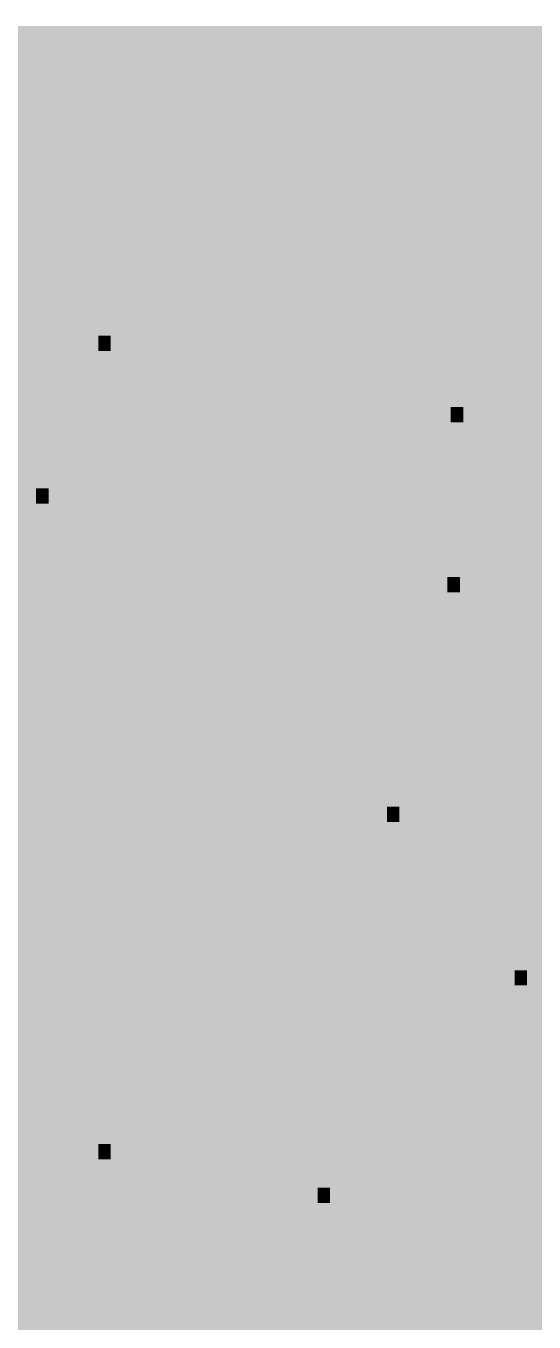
# Model space of a CAD drawing. Header units: millimetres. Extents: x 92 to 588, y 96 to 434.
# Drawn here: x 363.83 to 380.25, y 391.85 to 433.79 of the extents above; entities that cross this region are included whole.
import ezdxf

# ---------------------------------------------------------------- set-up
doc = ezdxf.new("R2010")
doc.units = ezdxf.units.MM
doc.layers.add('H', color=7, linetype='Continuous')
doc.layers.add('P', color=7, linetype='Continuous')

msp = doc.modelspace()

# ---------------------------------------------------------------- hatches: boundary and pattern name
at = {"layer": 'H', "linetype": 'Continuous'}
for points in [[(291.162, 223.903), (291.162, 433.788), (588.166, 433.788), (588.166, 223.903), (291.162, 223.903)], [(365.087, 423.275), (365.087, 424.157), (365.087, 424.439), (365.087, 425.445), (364.222, 424.439), (365.087, 424.439), (365.087, 424.157), (363.958, 424.157), (363.958, 424.527), (365.104, 425.85), (365.422, 425.85), (365.422, 424.439), (365.739, 424.439), (365.739, 424.157), (365.422, 424.157), (365.422, 423.275), (365.087, 423.275)], [(367.485, 423.222), (367.415, 423.222), (367.344, 423.24), (367.274, 423.257), (367.274, 423.593), (367.344, 423.557), (367.415, 423.54), (367.521, 423.522), (367.609, 423.522), (367.697, 423.522), (367.838, 423.557), (367.979, 423.61), (368.085, 423.681), (368.138, 423.751), (368.191, 423.804), (368.262, 423.945), (368.315, 424.104), (368.35, 424.28), (368.367, 424.386), (368.262, 424.563), (368.367, 424.633), (368.367, 424.704), (368.367, 424.739), (368.367, 424.792), (368.367, 424.915), (368.35, 425.127), (368.332, 425.215), (368.297, 425.303), (368.226, 425.427), (368.191, 425.48), (368.156, 425.515), (368.068, 425.568), (368.032, 425.586), (367.962, 425.621), (367.856, 425.621), (367.768, 425.621), (367.627, 425.568), (367.556, 425.515), (367.521, 425.48), (367.485, 425.427), (367.45, 425.339), (367.397, 425.162), (367.397, 425.021), (367.397, 424.951), (367.415, 424.81), (367.433, 424.757), (367.468, 424.704), (367.538, 424.616), (367.574, 424.58), (367.609, 424.545), (367.68, 424.51), (367.732, 424.51), (367.803, 424.492), (367.909, 424.492), (368.015, 424.492), (368.138, 424.527), (368.262, 424.563), (368.367, 424.386), (368.226, 424.298), (368.103, 424.245), (368.032, 424.228), (367.891, 424.21), (367.821, 424.21), (367.68, 424.21), (367.556, 424.228), (367.503, 424.245), (367.38, 424.316), (367.327, 424.351), (367.256, 424.404), (367.15, 424.545), (367.115, 424.616), (367.08, 424.704), (367.045, 424.898), (367.045, 425.021), (367.045, 425.109), (367.08, 425.303), (367.115, 425.374), (367.15, 425.462), (367.239, 425.603), (367.291, 425.656), (367.344, 425.727), (367.468, 425.815), (367.556, 425.85), (367.627, 425.868), (367.785, 425.903), (367.874, 425.903), (367.962, 425.903), (368.12, 425.868), (368.191, 425.85), (368.262, 425.815), (368.385, 425.727), (368.438, 425.674), (368.509, 425.603), (368.614, 425.409), (368.65, 425.303), (368.685, 425.18), (368.72, 424.898), (368.72, 424.563), (368.685, 424.263), (368.65, 424.104), (368.614, 423.963), (368.509, 423.734), (368.438, 423.628), (368.367, 423.54), (368.173, 423.381), (368.085, 423.328), (367.962, 423.275), (367.715, 423.222), (367.556, 423.222), (367.485, 423.222)], [(368.897, 423.91), (367.909, 424.915), (368.897, 425.921), (369.902, 424.915), (368.897, 423.91)], [(370.078, 423.275), (370.078, 424.157), (370.078, 424.439), (370.078, 425.445), (369.214, 424.439), (370.078, 424.439), (370.078, 424.157), (368.95, 424.157), (368.95, 424.527), (370.096, 425.85), (370.414, 425.85), (370.414, 424.439), (370.731, 424.439), (370.731, 424.157), (370.414, 424.157), (370.414, 423.275), (370.078, 423.275)], [(376.393, 422.622), (375.388, 423.61), (376.393, 424.616), (377.399, 423.61), (376.393, 422.622)], [(366.163, 423.275), (366.163, 423.769), (366.568, 423.769), (366.568, 423.275), (366.163, 423.275)], [(374.329, 420.911), (374.241, 420.911), (374.082, 420.929), (374.012, 420.964), (373.941, 421), (373.818, 421.088), (373.765, 421.141), (373.694, 421.211), (373.589, 421.405), (373.553, 421.511), (373.518, 421.635), (373.483, 421.934), (373.483, 422.252), (373.518, 422.569), (373.553, 422.711), (373.589, 422.834), (373.694, 423.063), (373.765, 423.169), (373.835, 423.275), (374.012, 423.416), (374.118, 423.487), (374.241, 423.54), (374.488, 423.593), (374.629, 423.593), (374.717, 423.593), (374.806, 423.575), (374.876, 423.575), (374.929, 423.557), (374.929, 423.222), (374.859, 423.257), (374.788, 423.275), (374.682, 423.293), (374.594, 423.293), (374.506, 423.293), (374.365, 423.257), (374.241, 423.204), (374.118, 423.134), (374.065, 423.081), (374.012, 423.01), (373.941, 422.887), (373.888, 422.728), (373.835, 422.534), (373.835, 422.428), (373.941, 422.252), (373.835, 422.181), (373.835, 422.146), (373.835, 422.111), (373.835, 422.076), (373.818, 422.023), (373.835, 421.882), (373.853, 421.67), (373.871, 421.582), (373.906, 421.511), (373.977, 421.388), (374.012, 421.335), (374.082, 421.264), (374.171, 421.229), (374.241, 421.194), (374.329, 421.194), (374.435, 421.194), (374.559, 421.247), (374.647, 421.299), (374.665, 421.335), (374.7, 421.37), (374.753, 421.476), (374.788, 421.635), (374.806, 421.776), (374.806, 421.864), (374.788, 421.987), (374.753, 422.058), (374.735, 422.111), (374.665, 422.199), (374.629, 422.234), (374.594, 422.27), (374.506, 422.305), (374.47, 422.305), (374.382, 422.323), (374.294, 422.323), (374.171, 422.323), (374.065, 422.287), (373.941, 422.252), (373.835, 422.428), (373.959, 422.517), (374.082, 422.569), (374.153, 422.587), (374.294, 422.605), (374.365, 422.605), (374.523, 422.605), (374.629, 422.587), (374.7, 422.569), (374.806, 422.499), (374.876, 422.464), (374.947, 422.393), (375.053, 422.27), (375.088, 422.181), (375.123, 422.093), (375.158, 421.899), (375.158, 421.793), (375.158, 421.705), (375.123, 421.511), (375.088, 421.423), (375.053, 421.352), (374.964, 421.211), (374.911, 421.141), (374.859, 421.088), (374.717, 421), (374.647, 420.964), (374.576, 420.947), (374.418, 420.911), (374.329, 420.911)], [(368.597, 421.388), (367.609, 422.375), (368.597, 423.381), (369.602, 422.375), (368.597, 421.388)], [(376.164, 420.911), (375.987, 420.911), (375.811, 420.947), (375.635, 421), (375.494, 421.053), (375.494, 421.423), (375.564, 421.388), (375.635, 421.352), (375.705, 421.317), (375.793, 421.282), (375.899, 421.247), (375.987, 421.229), (376.076, 421.211), (376.181, 421.211), (376.27, 421.211), (376.375, 421.247), (376.428, 421.264), (376.517, 421.317), (376.552, 421.37), (376.605, 421.441), (376.64, 421.546), (376.675, 421.652), (376.675, 421.776), (376.675, 421.846), (376.658, 421.97), (376.64, 422.005), (376.622, 422.058), (376.57, 422.128), (376.534, 422.164), (376.499, 422.181), (376.411, 422.234), (376.358, 422.252), (376.234, 422.27), (376.111, 422.27), (375.97, 422.27), (375.829, 422.252), (375.688, 422.234), (375.599, 422.217), (375.599, 423.54), (377.01, 423.54), (377.01, 423.24), (375.935, 423.24), (375.935, 422.552), (375.987, 422.552), (376.111, 422.569), (376.164, 422.569), (376.358, 422.569), (376.499, 422.534), (376.57, 422.517), (376.693, 422.446), (376.764, 422.411), (376.834, 422.358), (376.922, 422.234), (376.958, 422.164), (376.993, 422.093), (377.028, 421.899), (377.028, 421.776), (377.028, 421.688), (376.993, 421.511), (376.975, 421.441), (376.94, 421.352), (376.852, 421.211), (376.799, 421.158), (376.746, 421.105), (376.605, 421.017), (376.534, 420.982), (376.446, 420.947), (376.27, 420.911), (376.164, 420.911)], [(378.721, 420.964), (378.721, 421.229), (379.18, 421.229), (379.18, 422.958), (378.721, 422.958), (378.721, 423.187), (378.845, 423.187), (379.039, 423.24), (379.11, 423.275), (379.145, 423.293), (379.18, 423.346), (379.233, 423.451), (379.251, 423.557), (379.515, 423.557), (379.515, 421.229), (379.974, 421.229), (379.974, 420.964), (378.721, 420.964)], [(373.324, 420.153), (372.336, 421.158), (373.324, 422.146), (374.329, 421.158), (373.324, 420.153)], [(377.557, 420.964), (377.557, 421.458), (377.963, 421.458), (377.963, 420.964), (377.557, 420.964)], [(366.127, 418.336), (366.127, 419.218), (366.127, 419.5), (366.127, 420.506), (365.263, 419.5), (366.127, 419.5), (366.127, 419.218), (364.998, 419.218), (364.998, 419.588), (366.145, 420.911), (366.462, 420.911), (366.462, 419.5), (366.78, 419.5), (366.78, 419.218), (366.462, 419.218), (366.462, 418.336), (366.127, 418.336)], [(374.964, 417.878), (373.959, 418.883), (374.964, 419.888), (375.97, 418.883), (374.964, 417.878)], [(366.868, 417.525), (365.863, 418.513), (366.868, 419.518), (367.874, 418.513), (366.868, 417.525)], [(364.152, 418.336), (364.152, 418.83), (364.557, 418.83), (364.557, 418.336), (364.152, 418.336)], [(374.153, 415.408), (373.977, 415.443), (373.906, 415.461), (373.835, 415.496), (373.712, 415.584), (373.659, 415.637), (373.589, 415.708), (373.483, 415.902), (373.447, 416.008), (373.412, 416.131), (373.377, 416.431), (373.377, 416.766), (373.412, 417.066), (373.447, 417.207), (373.483, 417.331), (373.589, 417.578), (373.659, 417.666), (373.73, 417.772), (373.906, 417.913), (374.03, 417.983), (374.135, 418.036), (374.4, 418.089), (374.541, 418.089), (374.612, 418.089), (374.7, 418.089), (374.77, 418.072), (374.823, 418.054), (374.823, 417.719), (374.753, 417.754), (374.682, 417.772), (374.594, 417.789), (374.488, 417.789), (374.4, 417.789), (374.259, 417.754), (374.135, 417.701), (374.012, 417.631), (373.959, 417.578), (373.924, 417.525), (373.835, 417.384), (373.783, 417.225), (373.747, 417.031), (373.73, 416.925), (373.835, 416.749), (373.73, 416.678), (373.73, 416.643), (373.73, 416.608), (373.73, 416.572), (373.73, 416.519), (373.73, 416.396), (373.747, 416.167), (373.783, 416.078), (373.8, 416.008), (373.871, 415.884), (373.906, 415.831), (373.977, 415.761), (374.065, 415.726), (374.135, 415.69), (374.241, 415.69), (374.329, 415.69), (374.47, 415.743), (374.541, 415.796), (374.576, 415.831), (374.594, 415.867), (374.647, 415.973), (374.7, 416.131), (374.7, 416.29), (374.7, 416.361), (374.682, 416.502), (374.665, 416.555), (374.629, 416.608), (374.559, 416.696), (374.523, 416.731), (374.488, 416.766), (374.418, 416.802), (374.365, 416.802), (374.276, 416.819), (374.188, 416.819), (374.065, 416.819), (373.959, 416.784), (373.835, 416.749), (373.73, 416.925), (373.853, 417.013), (373.977, 417.066), (374.047, 417.084), (374.188, 417.101), (374.276, 417.101), (374.418, 417.101), (374.541, 417.084), (374.594, 417.066), (374.717, 416.996), (374.77, 416.96), (374.841, 416.907), (374.947, 416.766), (374.982, 416.678), (375.017, 416.59), (375.053, 416.396), (375.053, 416.29), (375.053, 416.202), (375.017, 416.008), (374.982, 415.92), (374.947, 415.849), (374.859, 415.708), (374.806, 415.655), (374.753, 415.584), (374.612, 415.496), (374.541, 415.461), (374.47, 415.443), (374.312, 415.408), (374.224, 415.408), (374.153, 415.408)], [(376.058, 415.408), (375.882, 415.408), (375.705, 415.443), (375.529, 415.496), (375.388, 415.549), (375.388, 415.92), (375.458, 415.884), (375.529, 415.849), (375.599, 415.814), (375.688, 415.778), (375.793, 415.743), (375.882, 415.726), (375.97, 415.708), (376.076, 415.708), (376.181, 415.708), (376.27, 415.743), (376.323, 415.761), (376.411, 415.814), (376.446, 415.867), (376.499, 415.937), (376.534, 416.043), (376.57, 416.149), (376.57, 416.29), (376.57, 416.343), (376.552, 416.466), (376.534, 416.502), (376.517, 416.555), (376.464, 416.625), (376.428, 416.66), (376.393, 416.678), (376.305, 416.731), (376.252, 416.749), (376.129, 416.766), (376.005, 416.766), (375.864, 416.766), (375.723, 416.749), (375.582, 416.731), (375.494, 416.713), (375.494, 418.036), (376.905, 418.036), (376.905, 417.736), (375.829, 417.736), (375.829, 417.048), (375.899, 417.048), (375.952, 417.066), (376.005, 417.066), (376.058, 417.066), (376.252, 417.066), (376.393, 417.031), (376.464, 417.013), (376.605, 416.943), (376.658, 416.907), (376.728, 416.854), (376.816, 416.731), (376.852, 416.66), (376.887, 416.59), (376.922, 416.396), (376.922, 416.272), (376.922, 416.184), (376.905, 416.008), (376.869, 415.937), (376.834, 415.849), (376.746, 415.726), (376.693, 415.655), (376.64, 415.602), (376.517, 415.514), (376.428, 415.479), (376.34, 415.443), (376.164, 415.408), (376.058, 415.408)], [(378.404, 415.461), (378.404, 415.814), (378.58, 415.973), (378.739, 416.131), (378.88, 416.29), (379.039, 416.449), (379.18, 416.608), (379.374, 416.854), (379.427, 416.96), (379.48, 417.066), (379.533, 417.26), (379.55, 417.366), (379.533, 417.472), (379.515, 417.56), (379.498, 417.595), (379.445, 417.666), (379.409, 417.683), (379.356, 417.736), (379.268, 417.772), (379.198, 417.789), (379.092, 417.789), (379.004, 417.789), (378.915, 417.772), (378.827, 417.754), (378.739, 417.719), (378.669, 417.683), (378.598, 417.648), (378.527, 417.595), (378.475, 417.578), (378.457, 417.93), (378.58, 418.001), (378.757, 418.036), (378.863, 418.072), (379.039, 418.089), (379.127, 418.089), (379.215, 418.089), (379.374, 418.072), (379.515, 418.019), (379.639, 417.948), (379.692, 417.895), (379.745, 417.86), (379.815, 417.736), (379.868, 417.613), (379.903, 417.472), (379.903, 417.384), (379.886, 417.243), (379.868, 417.101), (379.815, 416.978), (379.762, 416.872), (379.692, 416.749), (379.603, 416.643), (379.515, 416.537), (379.409, 416.431), (379.251, 416.237), (379.057, 416.061), (378.863, 415.884), (378.739, 415.761), (380.009, 415.761), (380.009, 415.461), (378.404, 415.461)], [(367.609, 415.02), (366.604, 416.025), (367.609, 417.013), (368.597, 416.025), (367.609, 415.02)], [(364.028, 413.679), (365.21, 415.955), (363.887, 415.955), (363.887, 416.255), (365.528, 416.255), (365.528, 415.867), (364.399, 413.679), (364.028, 413.679)], [(366.427, 413.627), (366.233, 413.644), (366.145, 413.662), (365.969, 413.715), (365.827, 413.785), (365.827, 414.138), (365.969, 414.068), (366.145, 413.997), (366.233, 413.962), (366.41, 413.926), (366.515, 413.926), (366.621, 413.926), (366.727, 413.944), (366.78, 413.979), (366.868, 414.032), (366.903, 414.068), (366.956, 414.138), (367.009, 414.226), (367.027, 414.279), (367.045, 414.403), (367.045, 414.526), (367.027, 414.65), (367.009, 414.703), (366.974, 414.738), (366.921, 414.808), (366.886, 414.844), (366.815, 414.879), (366.709, 414.914), (366.604, 414.932), (366.498, 414.932), (366.357, 414.932), (366.357, 415.214), (366.462, 415.214), (366.586, 415.214), (366.762, 415.285), (366.85, 415.32), (366.886, 415.355), (366.939, 415.426), (366.992, 415.549), (366.992, 415.655), (366.992, 415.69), (366.974, 415.778), (366.939, 415.849), (366.886, 415.902), (366.85, 415.937), (366.798, 415.973), (366.709, 415.99), (366.621, 416.008), (366.533, 416.008), (366.445, 416.008), (366.357, 415.99), (366.268, 415.955), (366.163, 415.92), (366.092, 415.884), (366.021, 415.849), (365.969, 415.814), (365.916, 415.778), (365.898, 416.149), (366.021, 416.202), (366.198, 416.255), (366.304, 416.29), (366.48, 416.308), (366.568, 416.308), (366.745, 416.308), (366.868, 416.272), (366.939, 416.255), (367.062, 416.202), (367.115, 416.167), (367.168, 416.114), (367.256, 416.025), (367.291, 415.955), (367.309, 415.902), (367.344, 415.761), (367.344, 415.69), (367.344, 415.584), (367.274, 415.39), (367.203, 415.32), (367.133, 415.232), (366.956, 415.126), (366.868, 415.108), (366.956, 415.055), (367.045, 415.038), (367.133, 414.985), (367.221, 414.914), (367.256, 414.879), (367.309, 414.773), (367.344, 414.72), (367.362, 414.667), (367.397, 414.526), (367.397, 414.438), (367.397, 414.35), (367.362, 414.191), (367.327, 414.12), (367.309, 414.05), (367.221, 413.909), (367.168, 413.856), (367.097, 413.803), (366.974, 413.715), (366.886, 413.679), (366.815, 413.644), (366.621, 413.627), (366.427, 413.627)], [(377.451, 415.461), (377.451, 415.955), (377.857, 415.955), (377.857, 415.461), (377.451, 415.461)], [(369.461, 410.522), (368.473, 411.528), (369.461, 412.515), (370.466, 411.528), (369.461, 410.522)], [(377.928, 410.452), (376.922, 411.457), (377.928, 412.462), (378.933, 411.457), (377.928, 410.452)], [(372.266, 407.982), (372.177, 407.982), (372.019, 408), (371.948, 408.035), (371.878, 408.07), (371.754, 408.158), (371.701, 408.211), (371.631, 408.282), (371.525, 408.476), (371.49, 408.582), (371.454, 408.705), (371.419, 409.005), (371.419, 409.323), (371.454, 409.64), (371.472, 409.781), (371.525, 409.905), (371.631, 410.134), (371.701, 410.24), (371.772, 410.346), (371.948, 410.487), (372.054, 410.557), (372.177, 410.61), (372.424, 410.663), (372.565, 410.663), (372.654, 410.663), (372.724, 410.646), (372.795, 410.646), (372.865, 410.628), (372.865, 410.293), (372.795, 410.328), (372.707, 410.346), (372.618, 410.363), (372.53, 410.363), (372.442, 410.363), (372.301, 410.328), (372.16, 410.275), (372.054, 410.205), (372.001, 410.152), (371.948, 410.081), (371.878, 409.958), (371.807, 409.799), (371.772, 409.605), (371.772, 409.499), (371.878, 409.323), (371.772, 409.252), (371.772, 409.217), (371.754, 409.182), (371.754, 409.146), (371.754, 409.093), (371.754, 408.952), (371.789, 408.741), (371.807, 408.652), (371.842, 408.582), (371.913, 408.458), (371.948, 408.405), (372.019, 408.335), (372.089, 408.3), (372.177, 408.264), (372.266, 408.264), (372.371, 408.264), (372.495, 408.317), (372.565, 408.37), (372.601, 408.405), (372.636, 408.441), (372.689, 408.547), (372.724, 408.705), (372.742, 408.846), (372.724, 408.935), (372.707, 409.058), (372.689, 409.129), (372.671, 409.182), (372.601, 409.27), (372.565, 409.305), (372.53, 409.323), (372.442, 409.376), (372.407, 409.376), (372.319, 409.393), (372.23, 409.393), (372.107, 409.393), (371.983, 409.358), (371.878, 409.323), (371.772, 409.499), (371.895, 409.587), (372.019, 409.64), (372.089, 409.658), (372.23, 409.675), (372.301, 409.675), (372.442, 409.675), (372.565, 409.658), (372.618, 409.64), (372.742, 409.57), (372.812, 409.534), (372.865, 409.464), (372.971, 409.34), (373.024, 409.252), (373.042, 409.164), (373.077, 408.97), (373.095, 408.864), (373.077, 408.776), (373.059, 408.582), (373.024, 408.494), (372.989, 408.423), (372.901, 408.282), (372.848, 408.211), (372.777, 408.158), (372.654, 408.07), (372.583, 408.035), (372.513, 408.017), (372.354, 407.982), (372.266, 407.982)], [(374.206, 407.982), (374.118, 407.982), (373.959, 408), (373.888, 408.035), (373.818, 408.07), (373.694, 408.158), (373.641, 408.211), (373.571, 408.282), (373.465, 408.476), (373.43, 408.582), (373.395, 408.705), (373.359, 409.005), (373.359, 409.164), (373.359, 409.323), (373.395, 409.64), (373.43, 409.781), (373.465, 409.905), (373.571, 410.134), (373.641, 410.24), (373.712, 410.346), (373.888, 410.487), (373.994, 410.557), (374.118, 410.61), (374.365, 410.663), (374.523, 410.663), (374.594, 410.663), (374.682, 410.646), (374.753, 410.646), (374.806, 410.628), (374.806, 410.293), (374.735, 410.328), (374.665, 410.346), (374.576, 410.363), (374.47, 410.363), (374.382, 410.363), (374.241, 410.328), (374.118, 410.275), (373.994, 410.205), (373.941, 410.152), (373.906, 410.081), (373.818, 409.958), (373.765, 409.799), (373.73, 409.605), (373.712, 409.499), (373.818, 409.323), (373.712, 409.252), (373.712, 409.217), (373.712, 409.182), (373.712, 409.146), (373.712, 409.093), (373.712, 408.952), (373.73, 408.741), (373.765, 408.652), (373.783, 408.582), (373.853, 408.458), (373.888, 408.405), (373.959, 408.335), (374.047, 408.3), (374.118, 408.264), (374.206, 408.264), (374.312, 408.264), (374.435, 408.317), (374.523, 408.37), (374.559, 408.405), (374.576, 408.441), (374.629, 408.547), (374.682, 408.705), (374.682, 408.846), (374.682, 408.935), (374.665, 409.058), (374.647, 409.129), (374.612, 409.182), (374.541, 409.27), (374.506, 409.305), (374.47, 409.323), (374.4, 409.376), (374.347, 409.376), (374.259, 409.393), (374.171, 409.393), (374.047, 409.393), (373.941, 409.358), (373.818, 409.323), (373.712, 409.499), (373.835, 409.587), (373.959, 409.64), (374.03, 409.658), (374.171, 409.675), (374.259, 409.675), (374.4, 409.675), (374.523, 409.658), (374.576, 409.64), (374.682, 409.57), (374.753, 409.534), (374.823, 409.464), (374.929, 409.34), (374.964, 409.252), (375, 409.164), (375.035, 408.97), (375.035, 408.864), (375.035, 408.776), (375, 408.582), (374.964, 408.494), (374.929, 408.423), (374.841, 408.282), (374.788, 408.211), (374.735, 408.158), (374.594, 408.07), (374.523, 408.035), (374.453, 408.017), (374.294, 407.982), (374.206, 407.982)], [(377.222, 407.982), (377.116, 407.982), (376.94, 408.017), (376.781, 408.106), (376.658, 408.229), (376.605, 408.3), (376.552, 408.388), (376.481, 408.599), (376.428, 408.864), (376.393, 409.146), (376.393, 409.481), (376.428, 409.799), (376.481, 410.046), (376.552, 410.258), (376.605, 410.346), (376.658, 410.416), (376.781, 410.54), (376.94, 410.628), (377.116, 410.663), (377.222, 410.663), (377.222, 410.381), (377.152, 410.381), (377.046, 410.346), (376.993, 410.31), (376.94, 410.275), (376.869, 410.169), (376.834, 410.099), (376.816, 410.046), (376.781, 409.869), (376.764, 409.781), (376.764, 409.57), (376.746, 409.323), (376.764, 409.058), (376.764, 408.864), (376.781, 408.776), (376.816, 408.617), (376.834, 408.547), (376.869, 408.476), (376.94, 408.37), (376.975, 408.335), (377.028, 408.3), (377.152, 408.264), (377.222, 408.264), (377.293, 408.264), (377.416, 408.3), (377.469, 408.335), (377.504, 408.37), (377.575, 408.476), (377.61, 408.529), (377.628, 408.599), (377.663, 408.758), (377.681, 408.864), (377.698, 409.076), (377.698, 409.323), (377.698, 409.57), (377.681, 409.781), (377.663, 409.887), (377.628, 410.046), (377.61, 410.116), (377.575, 410.169), (377.504, 410.275), (377.469, 410.31), (377.416, 410.346), (377.293, 410.381), (377.222, 410.381), (377.222, 410.663), (377.328, 410.663), (377.522, 410.628), (377.663, 410.54), (377.804, 410.416), (377.857, 410.328), (377.892, 410.24), (377.981, 410.028), (378.034, 409.781), (378.051, 409.481), (378.051, 409.146), (378.016, 408.846), (377.981, 408.599), (377.892, 408.388), (377.857, 408.3), (377.804, 408.229), (377.663, 408.106), (377.504, 408.017), (377.328, 407.982), (377.222, 407.982)], [(379.092, 407.982), (378.915, 407.982), (378.721, 408.017), (378.563, 408.07), (378.422, 408.123), (378.422, 408.494), (378.492, 408.458), (378.563, 408.423), (378.633, 408.388), (378.721, 408.353), (378.827, 408.317), (378.915, 408.3), (379.004, 408.282), (379.092, 408.282), (379.198, 408.282), (379.304, 408.317), (379.356, 408.335), (379.427, 408.388), (379.48, 408.441), (379.533, 408.511), (379.568, 408.617), (379.603, 408.723), (379.603, 408.846), (379.603, 408.917), (379.586, 409.04), (379.568, 409.076), (379.55, 409.129), (379.498, 409.199), (379.462, 409.217), (379.427, 409.252), (379.321, 409.305), (379.268, 409.323), (379.162, 409.34), (379.039, 409.34), (378.898, 409.34), (378.757, 409.323), (378.616, 409.305), (378.527, 409.287), (378.527, 410.61), (379.939, 410.61), (379.939, 410.31), (378.863, 410.31), (378.863, 409.623), (378.915, 409.623), (378.986, 409.64), (379.039, 409.64), (379.092, 409.64), (379.286, 409.623), (379.427, 409.605), (379.498, 409.587), (379.621, 409.517), (379.692, 409.481), (379.745, 409.428), (379.85, 409.305), (379.886, 409.234), (379.921, 409.164), (379.956, 408.97), (379.956, 408.846), (379.956, 408.758), (379.921, 408.582), (379.903, 408.511), (379.868, 408.423), (379.78, 408.282), (379.727, 408.229), (379.674, 408.176), (379.533, 408.088), (379.462, 408.035), (379.374, 408.017), (379.198, 407.982), (379.092, 407.982)], [(364.716, 407.682), (364.716, 408.564), (364.716, 408.846), (364.716, 409.852), (363.834, 408.846), (364.716, 408.846), (364.716, 408.564), (363.57, 408.564), (363.57, 408.935), (364.734, 410.258), (365.051, 410.258), (365.051, 408.846), (365.351, 408.846), (365.351, 408.564), (365.051, 408.564), (365.051, 407.682), (364.716, 407.682)], [(366.41, 407.629), (366.321, 407.629), (366.145, 407.647), (366.074, 407.682), (365.986, 407.718), (365.863, 407.788), (365.792, 407.841), (365.739, 407.894), (365.669, 408.017), (365.633, 408.088), (365.598, 408.158), (365.58, 408.317), (365.58, 408.388), (365.58, 408.494), (365.633, 408.688), (365.686, 408.776), (365.739, 408.864), (365.916, 409.005), (366.004, 409.058), (366.145, 408.917), (366.039, 408.811), (366.004, 408.741), (365.969, 408.67), (365.933, 408.511), (365.916, 408.423), (365.933, 408.3), (366.004, 408.106), (366.057, 408.035), (366.145, 407.964), (366.321, 407.894), (366.427, 407.876), (366.533, 407.894), (366.709, 407.947), (366.762, 408.017), (366.833, 408.088), (366.903, 408.264), (366.903, 408.37), (366.903, 408.441), (366.868, 408.564), (366.833, 408.617), (366.798, 408.67), (366.692, 408.758), (366.604, 408.811), (366.533, 408.846), (366.445, 408.882), (366.339, 408.917), (366.215, 408.97), (366.145, 408.917), (366.004, 409.058), (365.916, 409.129), (365.775, 409.252), (365.722, 409.323), (365.686, 409.376), (365.633, 409.552), (365.633, 409.64), (365.633, 409.711), (365.669, 409.852), (365.722, 409.975), (365.81, 410.081), (365.863, 410.134), (365.916, 410.169), (366.039, 410.258), (366.18, 410.293), (366.339, 410.328), (366.498, 410.328), (366.656, 410.293), (366.798, 410.258), (366.921, 410.187), (366.974, 410.134), (367.027, 410.099), (367.115, 409.993), (367.168, 409.869), (367.186, 409.746), (367.186, 409.675), (367.186, 409.587), (367.133, 409.411), (367.097, 409.323), (367.045, 409.234), (366.886, 409.111), (366.798, 409.058), (366.674, 409.199), (366.762, 409.323), (366.798, 409.376), (366.833, 409.446), (366.85, 409.587), (366.85, 409.658), (366.85, 409.746), (366.798, 409.887), (366.745, 409.958), (366.709, 409.975), (366.639, 410.028), (366.515, 410.063), (366.41, 410.063), (366.321, 410.063), (366.163, 410.011), (366.074, 409.94), (366.039, 409.869), (365.986, 409.764), (365.986, 409.693), (365.986, 409.623), (366.021, 409.517), (366.039, 409.464), (366.074, 409.428), (366.18, 409.34), (366.233, 409.305), (366.286, 409.27), (366.392, 409.234), (366.498, 409.182), (366.604, 409.146), (366.674, 409.199), (366.798, 409.058), (366.903, 408.988), (367.08, 408.864), (367.15, 408.793), (367.203, 408.705), (367.256, 408.511), (367.256, 408.405), (367.256, 408.317), (367.221, 408.176), (367.168, 408.035), (367.08, 407.912), (366.956, 407.788), (366.815, 407.718), (366.674, 407.647), (366.498, 407.629), (366.41, 407.629)], [(375.494, 408.035), (375.494, 408.529), (375.899, 408.529), (375.899, 408.035), (375.494, 408.035)], [(373.5, 404.225), (372.495, 405.23), (373.5, 406.236), (374.488, 405.23), (373.5, 404.225)], [(375.388, 404.102), (374.4, 405.089), (375.388, 406.095), (376.393, 405.089), (375.388, 404.102)], [(376.305, 402.69), (376.146, 402.726), (376.076, 402.743), (376.005, 402.779), (375.882, 402.867), (375.829, 402.92), (375.758, 403.008), (375.652, 403.184), (375.617, 403.308), (375.582, 403.431), (375.546, 403.713), (375.546, 403.89), (375.546, 404.049), (375.582, 404.348), (375.617, 404.49), (375.652, 404.631), (375.758, 404.86), (375.829, 404.966), (375.899, 405.054), (376.076, 405.213), (376.181, 405.266), (376.305, 405.319), (376.552, 405.372), (376.711, 405.372), (376.781, 405.372), (376.869, 405.372), (376.94, 405.354), (376.993, 405.336), (376.993, 405.019), (376.922, 405.036), (376.852, 405.054), (376.746, 405.072), (376.658, 405.072), (376.57, 405.072), (376.428, 405.054), (376.305, 405.001), (376.181, 404.913), (376.129, 404.86), (376.093, 404.807), (376.005, 404.666), (375.952, 404.507), (375.917, 404.313), (375.899, 404.225), (376.005, 404.031), (375.899, 403.978), (375.899, 403.925), (375.899, 403.89), (375.899, 403.678), (375.917, 403.467), (375.952, 403.378), (375.97, 403.29), (376.04, 403.167), (376.076, 403.131), (376.146, 403.043), (376.234, 403.008), (376.305, 402.973), (376.393, 402.973), (376.499, 402.99), (376.622, 403.026), (376.711, 403.096), (376.746, 403.131), (376.764, 403.167), (376.816, 403.255), (376.869, 403.431), (376.869, 403.572), (376.869, 403.643), (376.852, 403.784), (376.834, 403.837), (376.799, 403.89), (376.728, 403.978), (376.693, 404.013), (376.658, 404.049), (376.587, 404.084), (376.534, 404.102), (376.446, 404.102), (376.358, 404.119), (376.234, 404.102), (376.129, 404.084), (376.005, 404.031), (375.899, 404.225), (376.023, 404.296), (376.146, 404.348), (376.217, 404.366), (376.358, 404.401), (376.428, 404.401), (376.587, 404.384), (376.693, 404.366), (376.764, 404.348), (376.869, 404.296), (376.94, 404.243), (377.01, 404.19), (377.116, 404.049), (377.152, 403.978), (377.187, 403.89), (377.222, 403.696), (377.222, 403.59), (377.222, 403.484), (377.187, 403.308), (377.152, 403.22), (377.116, 403.131), (377.028, 402.99), (376.975, 402.937), (376.922, 402.884), (376.781, 402.779), (376.711, 402.761), (376.64, 402.726), (376.481, 402.69), (376.305, 402.69)], [(378.263, 402.69), (378.104, 402.726), (378.034, 402.743), (377.963, 402.779), (377.822, 402.867), (377.769, 402.92), (377.716, 403.008), (377.61, 403.184), (377.557, 403.308), (377.522, 403.431), (377.487, 403.713), (377.487, 403.89), (377.487, 404.049), (377.522, 404.348), (377.557, 404.49), (377.593, 404.631), (377.698, 404.86), (377.769, 404.966), (377.84, 405.054), (378.034, 405.213), (378.139, 405.266), (378.245, 405.319), (378.51, 405.372), (378.651, 405.372), (378.739, 405.372), (378.81, 405.372), (378.88, 405.354), (378.933, 405.336), (378.933, 405.019), (378.88, 405.036), (378.792, 405.054), (378.704, 405.072), (378.598, 405.072), (378.527, 405.072), (378.369, 405.054), (378.245, 405.001), (378.139, 404.913), (378.086, 404.86), (378.034, 404.807), (377.945, 404.666), (377.892, 404.507), (377.857, 404.313), (377.84, 404.225), (377.963, 404.031), (377.84, 403.978), (377.84, 403.925), (377.84, 403.89), (377.84, 403.678), (377.875, 403.467), (377.892, 403.378), (377.91, 403.29), (377.981, 403.167), (378.016, 403.131), (378.104, 403.043), (378.175, 403.008), (378.263, 402.973), (378.351, 402.973), (378.439, 402.99), (378.58, 403.026), (378.651, 403.096), (378.686, 403.131), (378.721, 403.167), (378.757, 403.255), (378.81, 403.431), (378.81, 403.572), (378.81, 403.643), (378.792, 403.784), (378.774, 403.837), (378.757, 403.89), (378.686, 403.978), (378.633, 404.013), (378.598, 404.049), (378.527, 404.084), (378.475, 404.102), (378.404, 404.102), (378.298, 404.119), (378.192, 404.102), (378.069, 404.084), (377.963, 404.031), (377.84, 404.225), (377.963, 404.296), (378.104, 404.348), (378.157, 404.366), (378.298, 404.401), (378.386, 404.401), (378.527, 404.384), (378.651, 404.366), (378.704, 404.348), (378.827, 404.296), (378.88, 404.243), (378.951, 404.19), (379.057, 404.049), (379.092, 403.978), (379.127, 403.89), (379.162, 403.696), (379.162, 403.59), (379.162, 403.484), (379.127, 403.308), (379.092, 403.22), (379.057, 403.131), (378.968, 402.99), (378.915, 402.937), (378.863, 402.884), (378.739, 402.779), (378.669, 402.761), (378.58, 402.726), (378.422, 402.69), (378.263, 402.69)], [(363.922, 402.003), (365.104, 404.278), (363.764, 404.278), (363.764, 404.578), (365.404, 404.578), (365.404, 404.19), (364.293, 402.003), (363.922, 402.003)], [(365.51, 401.403), (364.505, 402.391), (365.51, 403.396), (366.498, 402.391), (365.51, 401.403)], [(379.621, 402.743), (379.621, 403.237), (380.027, 403.237), (380.027, 402.743), (379.621, 402.743)], [(370.766, 398.14), (369.761, 399.127), (370.766, 400.133), (371.772, 399.127), (370.766, 398.14)], [(364.205, 397.117), (365.386, 399.41), (364.064, 399.41), (364.064, 399.709), (365.704, 399.709), (365.704, 399.321), (364.575, 397.117), (364.205, 397.117)], [(367.856, 397.064), (367.697, 397.099), (367.609, 397.134), (367.538, 397.152), (367.415, 397.24), (367.362, 397.311), (367.291, 397.381), (367.186, 397.558), (367.15, 397.681), (367.115, 397.804), (367.08, 398.087), (367.08, 398.263), (367.08, 398.422), (367.115, 398.722), (367.15, 398.863), (367.186, 399.004), (367.291, 399.233), (367.362, 399.339), (367.433, 399.427), (367.609, 399.586), (367.732, 399.639), (367.838, 399.692), (368.103, 399.745), (368.244, 399.762), (368.315, 399.762), (368.403, 399.745), (368.473, 399.745), (368.526, 399.727), (368.526, 399.392), (368.456, 399.41), (368.385, 399.427), (368.297, 399.445), (368.191, 399.463), (368.103, 399.463), (367.962, 399.427), (367.838, 399.374), (367.715, 399.286), (367.662, 399.233), (367.627, 399.18), (367.538, 399.039), (367.485, 398.88), (367.45, 398.704), (367.433, 398.598), (367.538, 398.404), (367.433, 398.351), (367.433, 398.316), (367.433, 398.281), (367.433, 398.051), (367.45, 397.84), (367.485, 397.752), (367.503, 397.663), (367.574, 397.54), (367.609, 397.505), (367.68, 397.434), (367.768, 397.381), (367.838, 397.363), (367.944, 397.346), (368.032, 397.363), (368.173, 397.416), (368.244, 397.469), (368.279, 397.505), (368.297, 397.54), (368.35, 397.628), (368.403, 397.804), (368.403, 397.946), (368.403, 398.016), (368.385, 398.157), (368.367, 398.21), (368.332, 398.263), (368.262, 398.351), (368.226, 398.404), (368.191, 398.422), (368.12, 398.457), (368.068, 398.475), (367.979, 398.492), (367.891, 398.492), (367.768, 398.475), (367.662, 398.457), (367.538, 398.404), (367.433, 398.598), (367.556, 398.669), (367.68, 398.722), (367.75, 398.739), (367.891, 398.775), (367.979, 398.775), (368.12, 398.775), (368.244, 398.739), (368.297, 398.722), (368.42, 398.669), (368.473, 398.616), (368.544, 398.563), (368.65, 398.422), (368.685, 398.351), (368.72, 398.263), (368.755, 398.069), (368.755, 397.963), (368.755, 397.857), (368.72, 397.681), (368.685, 397.593), (368.65, 397.505), (368.561, 397.363), (368.509, 397.311), (368.456, 397.258), (368.315, 397.169), (368.244, 397.134), (368.173, 397.099), (368.015, 397.064), (367.856, 397.064)], [(378.563, 397.399), (377.557, 398.404), (378.563, 399.392), (379.55, 398.404), (378.563, 397.399)], [(369.955, 395.653), (369.796, 395.688), (369.708, 395.705), (369.637, 395.741), (369.514, 395.829), (369.461, 395.882), (369.39, 395.952), (369.302, 396.146), (369.249, 396.27), (369.214, 396.376), (369.179, 396.676), (369.179, 396.834), (369.179, 397.011), (369.214, 397.311), (369.249, 397.452), (369.285, 397.575), (369.39, 397.822), (369.461, 397.928), (369.532, 398.016), (369.708, 398.175), (369.831, 398.228), (369.937, 398.281), (370.202, 398.334), (370.343, 398.334), (370.414, 398.334), (370.502, 398.334), (370.572, 398.316), (370.625, 398.298), (370.625, 397.963), (370.555, 397.998), (370.484, 398.016), (370.396, 398.034), (370.29, 398.034), (370.22, 398.034), (370.061, 398.016), (369.937, 397.963), (369.814, 397.875), (369.761, 397.822), (369.726, 397.769), (369.637, 397.628), (369.585, 397.469), (369.549, 397.275), (369.532, 397.169), (369.637, 396.993), (369.532, 396.923), (369.532, 396.887), (369.532, 396.852), (369.532, 396.64), (369.549, 396.411), (369.585, 396.323), (369.602, 396.252), (369.673, 396.129), (369.708, 396.076), (369.779, 396.005), (369.867, 395.97), (369.937, 395.935), (370.043, 395.935), (370.131, 395.935), (370.272, 395.988), (370.343, 396.041), (370.378, 396.076), (370.396, 396.129), (370.449, 396.217), (370.502, 396.393), (370.502, 396.534), (370.502, 396.605), (370.484, 396.746), (370.466, 396.799), (370.431, 396.852), (370.378, 396.94), (370.325, 396.975), (370.29, 397.011), (370.22, 397.046), (370.167, 397.046), (370.078, 397.064), (369.99, 397.064), (369.867, 397.064), (369.761, 397.028), (369.637, 396.993), (369.532, 397.169), (369.655, 397.258), (369.779, 397.311), (369.849, 397.328), (369.99, 397.346), (370.078, 397.363), (370.22, 397.346), (370.343, 397.328), (370.396, 397.311), (370.519, 397.24), (370.572, 397.205), (370.643, 397.152), (370.749, 397.011), (370.784, 396.923), (370.819, 396.852), (370.855, 396.658), (370.855, 396.534), (370.855, 396.446), (370.819, 396.252), (370.784, 396.182), (370.749, 396.093), (370.66, 395.952), (370.608, 395.899), (370.555, 395.829), (370.414, 395.741), (370.343, 395.705), (370.272, 395.688), (370.114, 395.653), (369.955, 395.653)], [(371.295, 395.705), (372.477, 397.981), (371.154, 397.981), (371.154, 398.281), (372.795, 398.281), (372.795, 397.91), (371.666, 395.705), (371.295, 395.705)], [(374.206, 395.705), (374.206, 396.076), (374.382, 396.235), (374.541, 396.376), (374.682, 396.534), (374.841, 396.693), (374.982, 396.852), (375.176, 397.099), (375.247, 397.205), (375.282, 397.311), (375.335, 397.505), (375.352, 397.61), (375.335, 397.716), (375.317, 397.804), (375.3, 397.84), (375.247, 397.91), (375.211, 397.946), (375.158, 397.981), (375.07, 398.016), (375, 398.034), (374.911, 398.034), (374.806, 398.034), (374.717, 398.016), (374.629, 397.998), (374.541, 397.963), (374.47, 397.928), (374.4, 397.893), (374.329, 397.857), (374.294, 397.822), (374.259, 398.193), (374.382, 398.245), (374.559, 398.298), (374.665, 398.316), (374.841, 398.334), (374.929, 398.351), (375.017, 398.334), (375.176, 398.316), (375.317, 398.263), (375.441, 398.193), (375.494, 398.157), (375.546, 398.104), (375.617, 397.981), (375.67, 397.857), (375.705, 397.716), (375.705, 397.628), (375.688, 397.487), (375.67, 397.346), (375.617, 397.222), (375.564, 397.117), (375.494, 396.993), (375.405, 396.887), (375.317, 396.781), (375.229, 396.676), (375.053, 396.499), (374.859, 396.305), (374.665, 396.129), (374.541, 396.005), (375.811, 396.005), (375.811, 395.705), (374.206, 395.705)], [(366.163, 397.117), (366.163, 397.61), (366.568, 397.61), (366.568, 397.117), (366.163, 397.117)], [(377.346, 394.912), (377.257, 394.929), (377.099, 394.947), (377.028, 394.982), (376.958, 395.018), (376.834, 395.088), (376.764, 395.159), (376.711, 395.229), (376.605, 395.423), (376.57, 395.529), (376.534, 395.653), (376.481, 395.935), (376.481, 396.111), (376.481, 396.27), (376.517, 396.57), (376.552, 396.711), (376.587, 396.852), (376.693, 397.081), (376.764, 397.187), (376.834, 397.275), (377.028, 397.434), (377.134, 397.487), (377.24, 397.54), (377.504, 397.593), (377.645, 397.61), (377.734, 397.61), (377.804, 397.593), (377.875, 397.593), (377.945, 397.575), (377.945, 397.24), (377.875, 397.258), (377.787, 397.293), (377.698, 397.311), (377.593, 397.311), (377.522, 397.311), (377.381, 397.275), (377.24, 397.222), (377.134, 397.134), (377.081, 397.081), (377.028, 397.028), (376.958, 396.905), (376.887, 396.728), (376.852, 396.552), (376.834, 396.446), (376.958, 396.252), (376.834, 396.199), (376.834, 396.164), (376.834, 396.076), (376.834, 396.041), (376.834, 395.899), (376.869, 395.688), (376.887, 395.6), (376.922, 395.511), (376.975, 395.388), (377.01, 395.353), (377.099, 395.282), (377.169, 395.229), (377.257, 395.212), (377.346, 395.194), (377.451, 395.212), (377.575, 395.264), (377.645, 395.317), (377.681, 395.353), (377.716, 395.388), (377.769, 395.476), (377.804, 395.653), (377.804, 395.794), (377.804, 395.882), (377.787, 396.005), (377.769, 396.058), (377.751, 396.111), (377.681, 396.217), (377.628, 396.252), (377.593, 396.27), (377.522, 396.305), (377.487, 396.323), (377.399, 396.34), (377.31, 396.34), (377.187, 396.34), (377.063, 396.305), (376.958, 396.252), (376.834, 396.446), (376.958, 396.517), (377.099, 396.57), (377.169, 396.605), (377.31, 396.623), (377.381, 396.623), (377.522, 396.623), (377.645, 396.587), (377.698, 396.57), (377.822, 396.517), (377.875, 396.464), (377.945, 396.411), (378.051, 396.27), (378.086, 396.199), (378.122, 396.111), (378.157, 395.917), (378.157, 395.811), (378.157, 395.705), (378.122, 395.529), (378.104, 395.441), (378.069, 395.353), (377.981, 395.212), (377.928, 395.159), (377.857, 395.106), (377.734, 395.018), (377.663, 394.982), (377.593, 394.947), (377.434, 394.929), (377.346, 394.912)], [(378.616, 394.965), (379.797, 397.258), (378.457, 397.258), (378.457, 397.558), (380.097, 397.558), (380.097, 397.169), (378.986, 394.965), (378.616, 394.965)], [(373.253, 395.705), (373.253, 396.199), (373.659, 396.199), (373.659, 395.705), (373.253, 395.705)], [(368.967, 393.007), (367.962, 393.994), (368.967, 395), (369.973, 393.994), (368.967, 393.007)], [(367.239, 391.895), (366.233, 392.901), (367.239, 393.906), (368.226, 392.901), (367.239, 391.895)], [(374.717, 390.555), (374.559, 390.59), (374.488, 390.625), (374.418, 390.643), (374.294, 390.731), (374.241, 390.802), (374.171, 390.872), (374.065, 391.049), (374.03, 391.172), (373.994, 391.296), (373.959, 391.578), (373.959, 391.754), (373.959, 391.913), (373.994, 392.213), (374.03, 392.354), (374.065, 392.495), (374.171, 392.724), (374.241, 392.83), (374.312, 392.918), (374.488, 393.077), (374.594, 393.13), (374.717, 393.183), (374.964, 393.236), (375.105, 393.254), (375.194, 393.254), (375.282, 393.236), (375.352, 393.236), (375.405, 393.218), (375.405, 392.883), (375.335, 392.901), (375.247, 392.918), (375.158, 392.936), (375.07, 392.954), (374.982, 392.954), (374.841, 392.918), (374.717, 392.866), (374.594, 392.777), (374.541, 392.724), (374.488, 392.672), (374.418, 392.53), (374.365, 392.372), (374.312, 392.195), (374.312, 392.089), (374.418, 391.895), (374.312, 391.843), (374.312, 391.807), (374.312, 391.772), (374.294, 391.719), (374.294, 391.666), (374.312, 391.543), (374.329, 391.331), (374.347, 391.243), (374.382, 391.155), (374.453, 391.031), (374.488, 390.996), (374.559, 390.925), (374.647, 390.872), (374.717, 390.855), (374.806, 390.837), (374.911, 390.855), (375.035, 390.908), (375.105, 390.961), (375.141, 390.996), (375.176, 391.031), (375.229, 391.119), (375.264, 391.296), (375.282, 391.437), (375.282, 391.525), (375.247, 391.648), (375.229, 391.701), (375.211, 391.754), (375.141, 391.843), (375.105, 391.895), (375.07, 391.913), (374.982, 391.948), (374.947, 391.966), (374.859, 391.984), (374.77, 391.984), (374.647, 391.966), (374.541, 391.948), (374.418, 391.895), (374.312, 392.089), (374.435, 392.16), (374.559, 392.213), (374.629, 392.231), (374.77, 392.266), (374.841, 392.266), (375, 392.266), (375.105, 392.231), (375.176, 392.213), (375.282, 392.16), (375.352, 392.107), (375.423, 392.054), (375.529, 391.913), (375.564, 391.843), (375.599, 391.754), (375.635, 391.56), (375.635, 391.349), (375.599, 391.172), (375.564, 391.084), (375.529, 390.996), (375.441, 390.855), (375.388, 390.802), (375.335, 390.749), (375.194, 390.661), (375.123, 390.625), (375.053, 390.59), (374.894, 390.555), (374.717, 390.555)], [(376.728, 390.555), (376.622, 390.555), (376.446, 390.59), (376.375, 390.608), (376.287, 390.643), (376.164, 390.731), (376.093, 390.784), (376.058, 390.837), (375.97, 390.961), (375.935, 391.031), (375.917, 391.102), (375.882, 391.243), (375.882, 391.331), (375.882, 391.437), (375.935, 391.631), (375.987, 391.719), (376.058, 391.807), (376.217, 391.931), (376.323, 392.001), (376.464, 391.86), (376.34, 391.737), (376.305, 391.666), (376.27, 391.596), (376.234, 391.437), (376.234, 391.349), (376.234, 391.243), (376.305, 391.049), (376.375, 390.961), (376.446, 390.89), (376.622, 390.819), (376.728, 390.819), (376.834, 390.819), (377.01, 390.89), (377.081, 390.943), (377.134, 391.013), (377.205, 391.19), (377.205, 391.296), (377.205, 391.384), (377.169, 391.507), (377.152, 391.56), (377.116, 391.596), (376.993, 391.701), (376.905, 391.754), (376.834, 391.772), (376.746, 391.825), (376.64, 391.86), (376.517, 391.913), (376.464, 391.86), (376.323, 392.001), (376.234, 392.054), (376.076, 392.178), (376.04, 392.248), (375.987, 392.319), (375.952, 392.478), (375.935, 392.583), (375.952, 392.654), (375.97, 392.777), (376.023, 392.901), (376.111, 393.007), (376.164, 393.06), (376.217, 393.113), (376.34, 393.183), (376.481, 393.236), (376.64, 393.254), (376.728, 393.254), (376.816, 393.254), (376.975, 393.236), (377.116, 393.183), (377.24, 393.113), (377.293, 393.077), (377.346, 393.024), (377.416, 392.918), (377.469, 392.795), (377.504, 392.672), (377.504, 392.601), (377.487, 392.513), (377.451, 392.336), (377.399, 392.248), (377.346, 392.178), (377.205, 392.037), (377.099, 391.984), (376.975, 392.142), (377.081, 392.248), (377.099, 392.319), (377.134, 392.372), (377.152, 392.513), (377.152, 392.601), (377.152, 392.689), (377.099, 392.83), (377.046, 392.883), (377.01, 392.918), (376.94, 392.954), (376.816, 392.989), (376.728, 393.007), (376.622, 393.007), (376.481, 392.954), (376.411, 392.901), (376.375, 392.866), (376.34, 392.813), (376.287, 392.707), (376.287, 392.619), (376.287, 392.548), (376.323, 392.442), (376.358, 392.407), (376.375, 392.354), (376.481, 392.283), (376.534, 392.248), (376.605, 392.213), (376.693, 392.16), (376.799, 392.107), (376.905, 392.072), (376.975, 392.142), (377.099, 391.984), (377.205, 391.931), (377.381, 391.79), (377.451, 391.719), (377.504, 391.648), (377.557, 391.454), (377.557, 391.331), (377.557, 391.26), (377.522, 391.102), (377.469, 390.961), (377.381, 390.837), (377.257, 390.731), (377.134, 390.643), (376.975, 390.59), (376.816, 390.555), (376.728, 390.555)], [(378.986, 390.608), (378.986, 390.978), (379.162, 391.137), (379.304, 391.296), (379.462, 391.437), (379.603, 391.596), (379.745, 391.754), (379.956, 392.019), (380.009, 392.125), (380.062, 392.213), (380.115, 392.425), (380.115, 392.53), (380.115, 392.619), (380.08, 392.707), (380.062, 392.76), (380.027, 392.813), (379.991, 392.848), (379.921, 392.901), (379.85, 392.918), (379.762, 392.954), (379.674, 392.954), (379.586, 392.954), (379.498, 392.936), (379.392, 392.901), (379.304, 392.866), (379.233, 392.83), (379.162, 392.795), (379.11, 392.76), (379.057, 392.724), (379.039, 393.095), (379.162, 393.148), (379.339, 393.201), (379.427, 393.218), (379.621, 393.254), (379.709, 393.254), (379.797, 393.254), (379.956, 393.218), (380.097, 393.183), (380.221, 393.113), (380.274, 393.06), (380.327, 393.007), (380.397, 392.901), (380.45, 392.76), (380.468, 392.619), (380.468, 392.548), (380.468, 392.389), (380.432, 392.266), (380.397, 392.142), (380.344, 392.019), (380.274, 391.913), (380.185, 391.807), (380.097, 391.684), (379.991, 391.578), (379.833, 391.402), (379.639, 391.208), (379.445, 391.031), (379.304, 390.908), (380.574, 390.908), (380.574, 390.608), (378.986, 390.608)]]:
    msp.add_hatch(color=7, dxfattribs=at).paths.add_polyline_path(points)

# ---------------------------------------------------------------- linework, layer by layer
at = {"layer": 'P', "color": 7}
for points, const_width in [([(361.1, 426.768), (364.875, 419.165), (457.938, 234.874), (581.234, 279.624)], 1.176), ([(401.176, 426.768), (395.408, 425.621), (393.82, 425.109), (386.218, 422.287), (367.609, 416.025)], 1.176), ([(361.1, 426.768), (364.875, 419.165), (457.938, 234.874), (581.234, 279.624)], 0.26), ([(361.1, 426.768), (364.875, 419.165), (457.938, 234.874), (581.234, 279.624)], 0.26), ([(401.176, 426.768), (395.408, 425.621), (393.82, 425.109), (386.218, 422.287), (367.609, 416.025)], 0.26), ([(367.909, 424.915), (368.897, 423.91), (369.902, 424.915), (368.897, 425.921), (367.909, 424.915), (367.909, 424.915)], 0.4), ([(375.388, 423.61), (376.393, 422.622), (377.399, 423.61), (376.393, 424.616), (375.388, 423.61), (375.388, 423.61)], 0.4), ([(367.609, 422.375), (368.597, 421.388), (369.602, 422.375), (368.597, 423.381), (367.609, 422.375), (367.609, 422.375)], 0.4), ([(373.5, 405.23), (377.928, 411.457), (388.211, 418.654), (403.116, 422.411), (418.832, 415.126), (418.532, 411.457), (442.874, 375.421), (447.443, 363.62), (444.338, 355.965)], 0.66), ([(372.336, 421.158), (373.324, 420.153), (374.329, 421.158), (373.324, 422.146), (372.336, 421.158), (372.336, 421.158)], 0.4), ([(373.5, 405.23), (377.928, 411.457), (388.211, 418.654), (403.116, 422.411), (418.832, 415.126), (418.532, 411.457), (442.874, 375.421), (447.443, 363.62), (444.338, 355.965)], 0.26), ([(373.5, 405.23), (377.928, 411.457), (388.211, 418.654), (403.116, 422.411), (418.832, 415.126), (418.532, 411.457), (442.874, 375.421), (447.443, 363.62), (444.338, 355.965)], 0.26), ([(365.863, 418.513), (366.868, 417.525), (367.874, 418.513), (366.868, 419.518), (365.863, 418.513), (365.863, 418.513)], 0.4), ([(373.959, 418.883), (374.964, 417.878), (375.97, 418.883), (374.964, 419.888), (373.959, 418.883), (373.959, 418.883)], 0.4), ([(366.604, 416.025), (367.609, 415.02), (368.597, 416.025), (367.609, 417.013), (366.604, 416.025), (366.604, 416.025)], 0.4), ([(372.76, 395.635), (378.563, 398.404), (388.282, 403.131), (418.832, 415.126), (424.812, 416.978)], 0.66), ([(372.76, 395.635), (378.563, 398.404), (388.282, 403.131), (418.832, 415.126), (424.812, 416.978)], 0.26), ([(368.473, 411.528), (369.461, 410.522), (370.466, 411.528), (369.461, 412.515), (368.473, 411.528), (368.473, 411.528)], 0.4), ([(376.922, 411.457), (377.928, 410.452), (378.933, 411.457), (377.928, 412.462), (376.922, 411.457), (376.922, 411.457)], 0.4), ([(372.495, 405.23), (373.5, 404.225), (374.488, 405.23), (373.5, 406.236), (372.495, 405.23), (372.495, 405.23)], 0.4), ([(374.4, 405.089), (375.388, 404.102), (376.393, 405.089), (375.388, 406.095), (374.4, 405.089), (374.4, 405.089)], 0.4), ([(378.563, 398.404), (388.282, 403.131), (401.246, 404.49), (408.443, 397.804), (417.703, 384.946), (430.086, 359.934), (447.284, 335.275), (470.99, 318.253), (496.408, 306.894), (507.062, 307.229), (530.451, 304.706), (561.531, 303.031), (581.234, 313.738)], 0.26), ([(364.505, 402.391), (365.51, 401.403), (366.498, 402.391), (365.51, 403.396), (364.505, 402.391), (364.505, 402.391)], 0.4), ([(369.761, 399.127), (370.766, 398.14), (371.772, 399.127), (370.766, 400.133), (369.761, 399.127), (369.761, 399.127)], 0.4), ([(377.557, 398.404), (378.563, 397.399), (379.55, 398.404), (378.563, 399.392), (377.557, 398.404), (377.557, 398.404)], 0.4), ([(367.962, 393.994), (368.967, 393.007), (369.973, 393.994), (368.967, 395), (367.962, 393.994), (367.962, 393.994)], 0.4), ([(366.233, 392.901), (367.239, 391.895), (368.226, 392.901), (367.239, 393.906), (366.233, 392.901), (366.233, 392.901)], 0.4)]:
    msp.add_lwpolyline(points, dxfattribs=dict(at, const_width=const_width))

doc.saveas('drawing.dxf')
